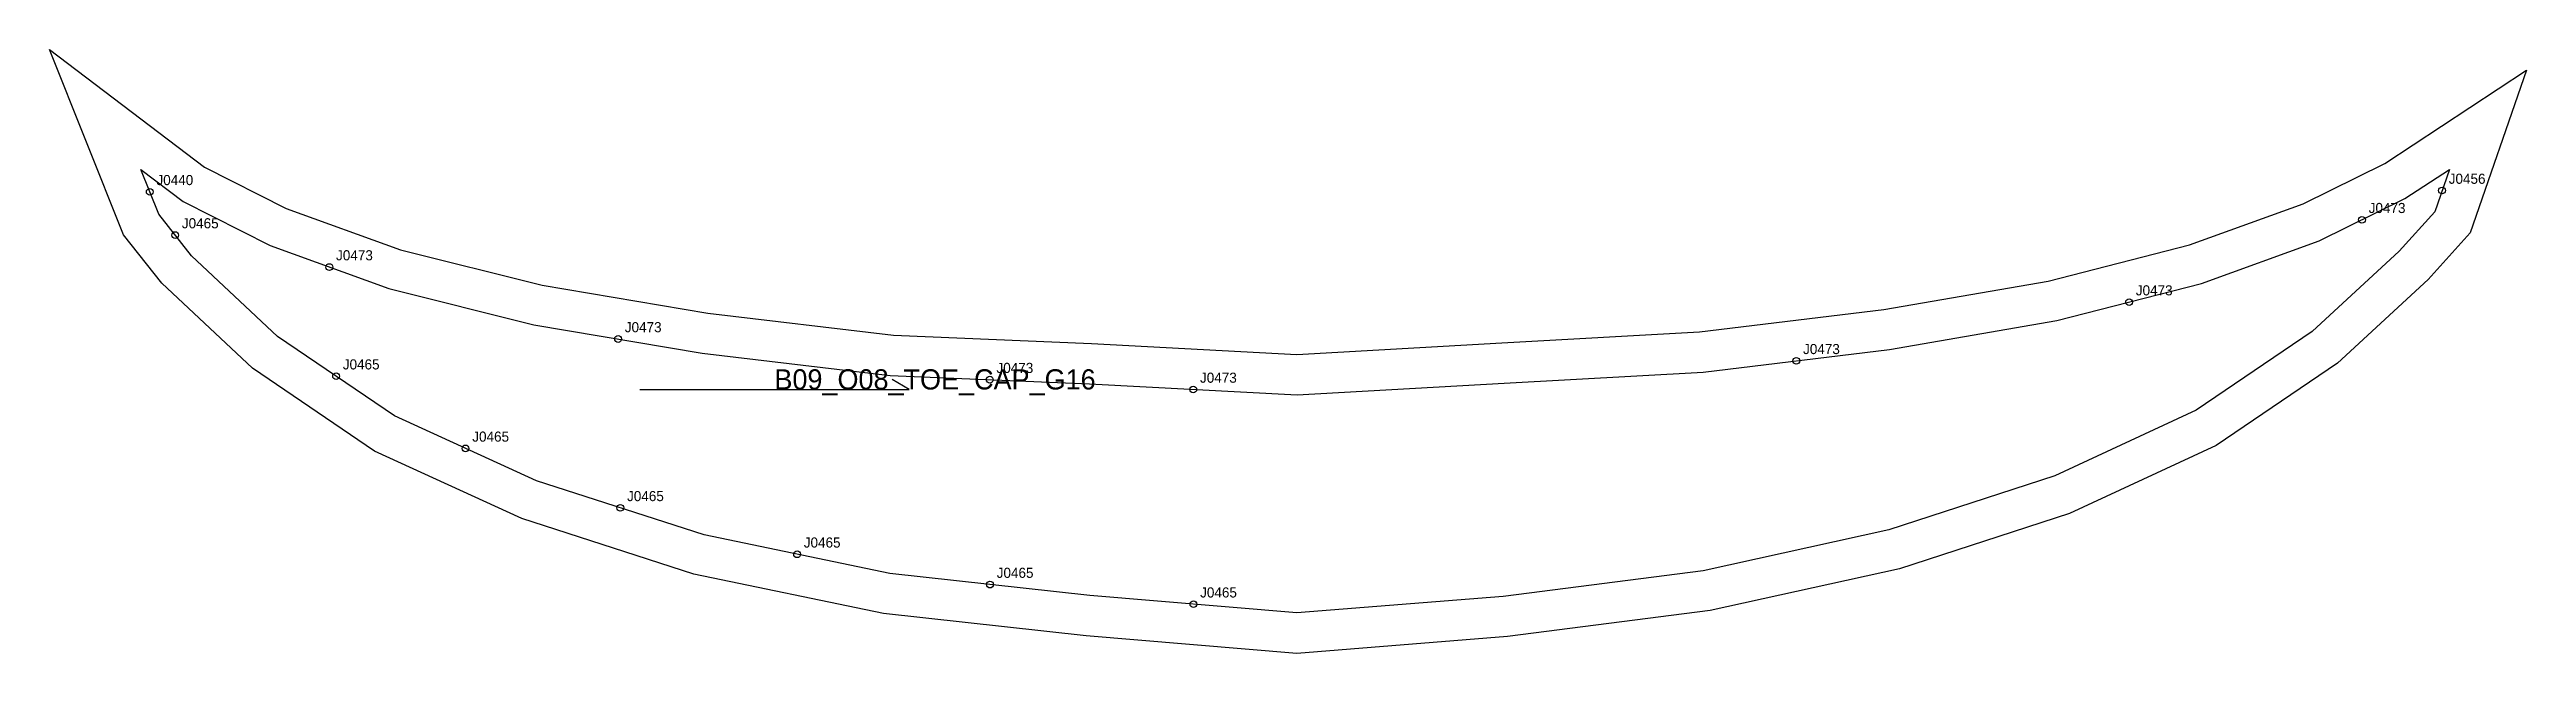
# Model space of a CAD drawing. Header units: millimetres. Extents: x -27 to 709, y -144 to 36.
import ezdxf

# ---------------------------------------------------------------- set-up
doc = ezdxf.new("R2010")
doc.units = ezdxf.units.MM
for name, color, linetype in [('CUT', 1, 'Continuous'), ('GRAIN', 3, 'Continuous'), ('LABEL', 7, 'Continuous'), ('NOTCH', 2, 'Continuous'), ('SEW', 5, 'Continuous')]:
    doc.layers.add(name, color=color, linetype=linetype)

msp = doc.modelspace()

# ---------------------------------------------------------------- linework, layer by layer
at = {"layer": 'CUT'}
msp.add_lwpolyline([(-27.11, 35.57), (18.98, 0.68), (43.19, -11.59), (77.17, -23.93), (119.26, -34.43), (168.53, -42.68), (223.62, -49.23), (282.45, -51.76), (343.55, -54.99), (404.43, -51.49), (463.16, -48.3), (517.89, -41.6), (566.77, -33.2), (608.76, -22.45), (642.55, -10.22), (666.75, 1.74), (708.87, 29.41), (692.13, -18.82), (679.63, -32.71), (652.72, -57.61), (616.67, -82.05), (573.11, -102.22), (522.53, -118.62), (466.3, -131.07), (406.08, -138.77), (343.48, -143.78), (280.89, -138.54), (220.73, -131.94), (164.31, -120.21), (113.25, -103.72), (69.48, -83.74), (33.15, -59.01), (6.24, -33.82), (-5.17, -19.44), (-27.11, 35.57)], close=True, dxfattribs=at)
at = {"layer": 'GRAIN'}
for p, q in [((148.28, -65.38), (228.28, -65.38)), ((228.28, -65.38), (223.28, -62.38))]:
    msp.add_line(p, q, dxfattribs=at)
at = {"layer": 'NOTCH'}
for centre in [(2.66, -6.68), (683.77, -6.3), (659.99, -14.98), (10.21, -19.52), (56.03, -29.02), (590.79, -39.44), (141.82, -50.38), (491.92, -56.87), (58.03, -61.43), (252.26, -62.47), (312.73, -65.38), (96.5, -82.88), (142.49, -100.55), (195, -114.33), (252.33, -123.33), (312.77, -129.16)]:
    msp.add_circle(centre, 1, dxfattribs=at)
at = {"layer": 'SEW'}
msp.add_lwpolyline([(0, 0), (12.59, -9.53), (38.41, -22.62), (73.66, -35.42), (116.82, -46.19), (166.83, -54.56), (222.65, -61.2), (281.87, -63.75), (343.58, -67.01), (405.1, -63.47), (464.21, -60.26), (519.64, -53.48), (569.28, -44.94), (612.29, -33.93), (647.26, -21.27), (672.72, -8.69), (685.96, 0), (681.59, -12.6), (671.08, -24.28), (645.23, -48.19), (610.74, -71.57), (568.72, -91.03), (519.38, -107.03), (464.24, -119.23), (404.84, -126.83), (343.5, -131.74), (282.04, -126.59), (222.61, -120.07), (167.38, -108.59), (117.6, -92.51), (75.39, -73.25), (40.67, -49.62), (15.09, -25.67), (5.33, -13.36)], close=True, dxfattribs=at)

# ---------------------------------------------------------------- texts
at = {"layer": 'LABEL'}
for s, height, p in [('J0440', 3, (4.66, -4.68)), ('J0456', 3, (685.77, -4.3)), ('J0465', 3, (12.21, -17.52)), ('J0473', 3, (661.99, -12.98)), ('J0473', 3, (58.03, -27.02)), ('J0473', 3, (592.79, -37.44)), ('J0473', 3, (143.82, -48.38)), ('J0465', 3, (60.03, -59.43)), ('J0473', 3, (254.26, -60.47)), ('J0473', 3, (493.92, -54.87)), ('B09_O08_TOE_CAP_G16', 6, (188.28, -65.38)), ('J0473', 3, (314.73, -63.38)), ('J0465', 3, (98.5, -80.88)), ('J0465', 3, (144.49, -98.55)), ('J0465', 3, (197, -112.33)), ('J0465', 3, (254.33, -121.33)), ('J0465', 3, (314.77, -127.16))]:
    msp.add_text(s, height=height, dxfattribs=at).set_placement(p)

doc.saveas('drawing.dxf')
